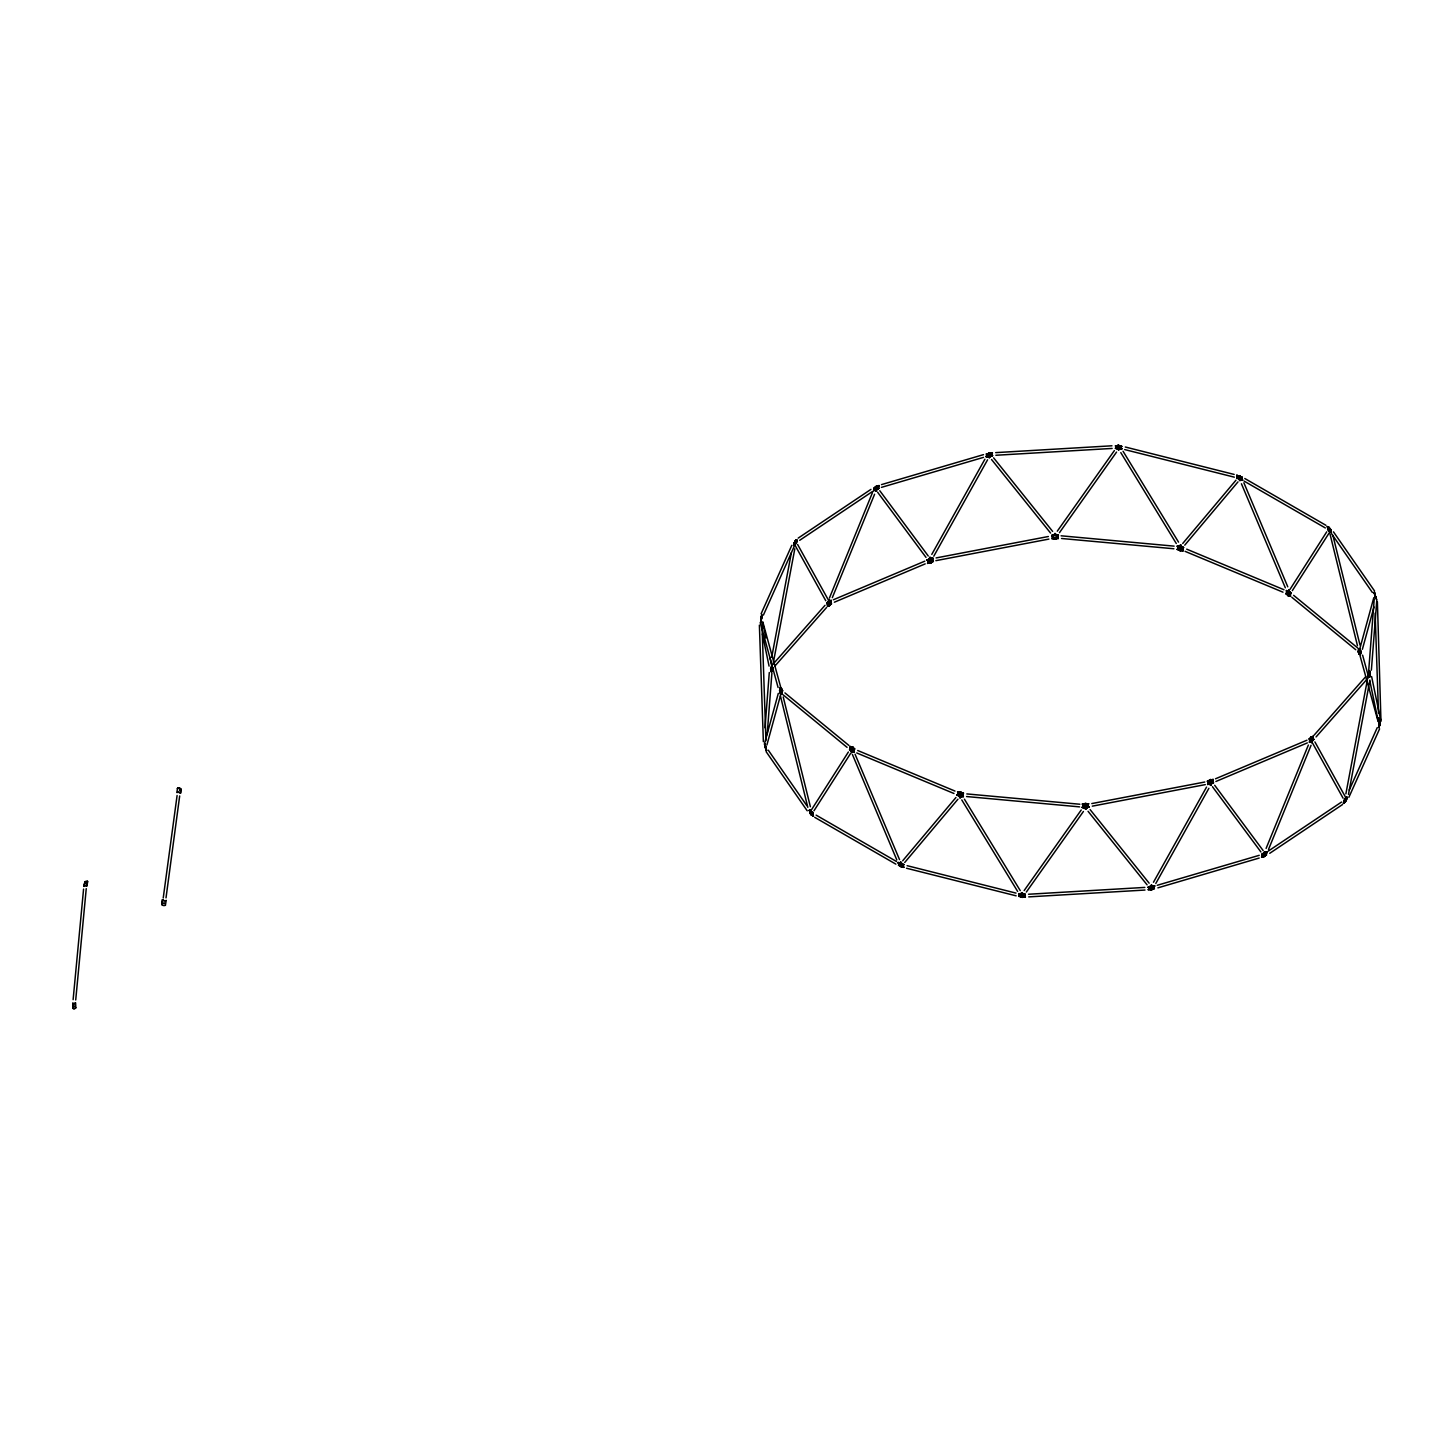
<?xml version="1.0" encoding="UTF-8"?>
<svg xmlns="http://www.w3.org/2000/svg" width="1454" height="1454" viewBox="0 0 1454 1454"><rect width="100%" height="100%" fill="white"/><g stroke="black" fill="none" stroke-linecap="round" stroke-linejoin="round"><path stroke-width="1.5" d="M829.616 603.446L829.507 602.901M1052.496 537.126L1052.514 537.671A2.981 2.69 -11.3 0 1 1052.278 538.543M1088.192 805.534L1088.174 805.007A2.981 2.69 -11.3 0 1 1088.41 804.117M1311.472 739.868L1311.526 738.777L1311.399 739.85M930.705 562.789L932.959 558.136L928.306 559.79A2.963 2.472 -48.8 0 0 928.524 562.571L933.432 561.607M1208.092 782.67L1207.91 782.161A3.09 2.581 -48.8 0 0 1207.365 781.161L1212.163 780.089A2.963 2.472 -48.8 0 1 1212.436 782.924L1207.565 784.397L1209.583 779.889A2.963 2.417 -48.3 0 1 1212.581 780.707L1212.89 781.689A3.09 2.508 -54.4 0 0 1213.527 782.761L1209.092 784.16A3.09 2.526 -48.3 0 0 1207.729 784.542L1209.928 779.835A2.963 2.417 -48.3 0 1 1212.545 780.58L1212.691 781.198M761.369 616.096C759.824 626.038 762.15 620.186 761.169 616.896M960.876 794.375L959.894 794.611L960.531 793.848M1179.921 548.267L1180.866 548.249L1180.103 548.794M163.448 903.516L164.357 903.043M990.81 455.938L991.028 455.593A2.963 1.981 -22.9 0 0 991.283 453.339L991.119 453.23A2.963 1.981 -22.9 0 1 990.865 455.902L990.174 456.447A2.981 2.09 -19.8 0 0 989.538 457.101M1149.66 887.085L1150.514 886.231A3.09 2.163 -19.8 0 0 1151.386 885.213L1153.858 887.958A3.09 2.072 -22.9 0 0 1154.421 888.739L1149.405 889.339M852.444 749.646L851.735 748.828L852.571 749.482M852.498 749.41L851.88 749.628M1288.844 593.723L1288.953 593.268M761.423 615.987C758.879 639.16 763.823 599.248 760.987 621.221M1288.226 593.795L1288.517 593.05M1379.882 721.22L1378.719 727.582L1379.519 721.911M1379.646 725.237L1379.137 726.673L1379.791 721.947L1378.974 727.636L1379.828 721.602M771.074 670.948L770.965 667.113L770.638 668.458A2.963 1 -88.4 0 0 771.165 670.948L773.019 668.422M772.874 668.186A2.981 1 -88.4 0 1 772.637 667.55L772.292 670.239A2.963 0.909 -87.3 0 1 771.147 670.494L771.22 667.132M772.129 670.621L772.019 666.586M1368.977 671.693L1368.287 677.491L1370.231 673.747L1368.632 671.857M1368.541 677.509L1368.886 671.857L1369.886 674.601M1369.668 677.255C1371.158 660.77 1366.487 681.999 1369.832 675.165M761.532 616.769C760.551 622.421 762.114 614.097 761.096 617.15M760.751 621.567L761.696 616.569M761.169 619.222L761.369 617.805L760.733 621.185M771.383 668.258L771.402 668.895M772.074 669.858L772.347 667.331M1369.159 674.638L1368.796 673.856M1368.905 674.002L1368.886 674.256M1380.028 721.856L1379.174 726.564L1380.137 721.257M1379.428 725.51L1379.264 726.673M1379.337 723.947L1379.846 722.638M875.853 488.362L876.635 487.653L876.162 488.58M1345.532 801.663L1346.877 797.137L1346.277 800.227M1346.44 799.573L1344.114 802.626L1347.113 797.246L1346.44 799.573L1346.459 798.609M930.505 561.044L929.742 560.917M930.16 561.189L930.56 560.899M1210.419 782.379L1210.473 781.416L1210.655 782.434M781.307 690.559L781.289 690.414M810.932 813.095L811.641 813.113M1329.628 529.638L1329.374 529.838M1359.817 652.373L1359.853 651.41M1359.853 651.992L1359.472 651.574M988.938 457.392A2.981 2.072 -22.7 0 0 988.338 456.956L987.575 456.756A2.963 2.017 -17.7 0 1 987.52 453.975L987.302 454.121M1153.058 886.122L1153.131 886.304A2.963 2.017 -17.7 0 1 1153.385 888.558L1153.167 888.685A2.963 2.017 -17.7 0 0 1153.058 886.122L1148.115 887.031L1151.077 889.775A2.963 2.072 -19.8 0 0 1153.713 888.194L1153.876 887.34M794.011 543.941L796.483 541.833L795.992 542.706M794.229 544.432L794.447 542.378M770.675 668.277L770.929 667.949A2.963 1 -88.4 0 0 771.511 671.094M771.038 667.913L770.802 668.277A2.963 1 -88.4 0 0 771.292 670.948L772.783 668.404M1288.48 593.941L1288.371 593.014M900.444 864.821L901.371 864.985M1239.662 477.366L1239.771 478.148M1055.513 537.126L1054.695 537.217M1086.083 805.898L1085.102 805.48L1085.847 806.225M1380.137 721.129L1379.046 725.619M761.042 617.423L761.242 619.15L761.696 616.387M1379.882 721.093L1379.064 726.546L1379.064 723.838M771.147 672.057L772.456 667.604M957.877 793.63L958.004 793.102A2.981 2.508 45.2 0 0 957.841 792.176M1179.267 545.995L1178.903 546.25A2.963 2.49 45.2 0 0 1178.412 549.485L1183.047 550.957A3.09 2.599 45.2 0 1 1182.684 549.557L1182.902 548.649A2.981 2.508 45.2 0 1 1183.32 547.922M1237.172 475.64A2.981 1.763 38.9 0 1 1237.481 476.421L1237.499 477.057A2.981 1.763 38.9 0 1 1237.263 477.603M760.951 619.495L761.151 617.986L760.787 620.276M1379.701 724.946L1379.646 723.474M796.447 539.961C790.722 545.486 800.736 539.325 795.629 540.343M854.152 750.209L853.952 750.7A3.09 2.163 68.5 0 0 854.207 752.154L852.589 747.192A2.963 1.981 67.6 0 0 850.445 747.465L850.154 748.519A2.981 1.945 72.1 0 1 849.808 749.21M1177.776 547.54A3.09 2.672 38.9 0 0 1177.249 546.195L1182.047 547.013A2.963 2.544 38.9 0 1 1181.957 550.339L1177.14 549.539A3.09 2.672 38.9 0 0 1177.758 548.467L1177.867 547.431A2.981 2.563 38.9 0 0 1177.595 546.54M1344.168 800.572C1343.678 807.588 1346.895 791.721 1346.259 799.954M1344.95 802.426L1343.969 801.281M86.24 888.648L75.717 999.97M765.022 727.836L769.293 672.511M767.149 734.706L771.929 672.748M1368.759 669.931L1374.23 599.121M1371.376 670.149L1376.865 599.357M850.372 746.684A2.981 1.945 72.1 0 1 850.463 747.647L850.336 748.447A2.981 1.945 72.1 0 1 850.008 749.155M1148.406 887.285A2.981 2.036 -17.7 0 1 1148.733 887.885L1148.824 888.721A2.981 2.036 -17.7 0 1 1148.551 889.43M1290.643 596.431L1286.99 594.377A2.963 1.945 72.1 0 1 1287.481 591.142L1291.116 593.196L1288.662 595.958A2.963 1.927 69.3 0 1 1286.663 593.032L1289.08 590.179L1290.37 594.995A2.981 1.945 72.1 0 0 1290.498 595.94A2.981 1.945 72.1 0 1 1290.225 595.031L1290.443 594.541M1024.67 895.7L1024.725 895.191A2.981 2.054 9.3 0 1 1025.015 894.555M74.663 1006.568L73.79 1006.15L74.717 1006.459M829.198 603.846L828.871 603.047M1344.187 801.39C1349.984 790.776 1342.169 807.261 1343.932 800.463M761.423 618.041L761.06 621.349M1379.682 723.874L1379.446 723.692M1368.577 673.111L1368.468 674.747L1368.741 672.293A2.963 0.909 -87.3 0 1 1369.704 672.021L1369.832 672.802M73.118 999.661L83.569 889.103M761.551 617.623L760.896 619.767M876.689 488.017L876.526 488.417M166.01 897.881L179.678 795.938M85.422 883.269L86.404 883.141L85.459 883.578M760.951 618.713L761.169 618.005M1358.472 650.629L1358.509 650.192A3.09 1.29 85 0 0 1358.454 648.702L1360.726 651.065A2.981 1.054 85.2 0 0 1360.944 651.719M794.993 542.633L795.756 541.942M795.465 541.924L795.302 542.869M1344.387 801.681L1345.368 799.809L1345.332 800.79M1345.677 800.027L1345.005 800.772L1345.368 799.809M177.443 788.322L176.934 792.575A3.09 2.508 17 0 1 178.333 792.321L179.242 792.485A3.09 2.508 17 0 1 180.587 793.066L180.805 788.759A2.963 2.399 17 0 0 177.715 788.213L177.388 788.468A2.963 2.399 17 0 1 181.005 789.122L180.55 793.212M963.348 796.574A3.09 2.672 38.9 0 1 962.821 795.229L962.93 794.284A2.981 2.563 38.9 0 1 963.257 793.484A2.981 2.563 38.9 0 0 962.857 794.393L962.603 794.102M794.029 543.723L793.575 545.432L795.447 540.543M1057.767 536.999L1057.821 536.453A2.981 2.708 -2.2 0 1 1058.149 535.617M1082.921 805.68L1082.866 806.207A2.981 2.708 -2.2 0 1 1082.521 807.061M1369.922 680.054L1348.476 794.375M810.932 812.75L811.15 813.458M177.097 795.465L163.23 898.009M1379.41 726.237L1379.137 725.037M1054.913 533.6L1057.512 537.489L1054.895 533.491M989.701 454.866L988.756 454.757L989.538 455.229M876.835 486.072A2.963 1.654 -46.9 0 0 874.545 488.217L874.163 489.235A2.981 1.509 -48.5 0 1 873.763 490.034M1266.252 853.662L1266.198 853.989A2.981 1.509 -48.5 0 0 1266.27 854.607M1263.253 853.898L1263.144 854.061A2.963 1.509 -48.5 0 0 1262.617 856.424L1266.579 854.988A3.09 1.563 -48.5 0 1 1266.361 854.134L1266.343 853.298A2.981 1.509 -48.5 0 1 1266.743 852.48M987.375 456.211L987.629 456.556A3.09 2.145 -22.7 0 0 986.157 456.865L988.993 452.994A2.963 2.054 -22.7 0 1 991.592 453.775M1119.053 447.578L1118.271 446.851L1118.871 447.687M165.138 905.351L165.411 905.242A2.963 2.835 26.8 0 1 161.794 904.606L162.521 899.79M161.794 904.606L162.557 899.717M165.411 905.242L166.174 900.353M1239.371 475.731L1238.953 475.803A2.963 1.781 41.2 0 1 1241.752 478.202L1241.898 478.039A3.199 1.781 43 0 1 1242.243 477.185M1380.1 721.657L1379.755 724.637M828.653 600.102L830.634 603.065A2.963 1.708 -73.3 0 1 829.143 605.646L829.143 605.827A2.963 1.708 -73.3 0 0 830.888 602.792L830.852 602.338M1312.453 741.122A3.09 1.781 -73.3 0 0 1312.035 742.576L1309.945 739.577A2.963 1.708 -73.3 0 1 1311.453 736.996L1311.544 736.833A2.963 1.708 -73.3 0 0 1309.781 739.868L1309.854 740.777A2.981 1.872 -72.8 0 1 1309.727 741.74M1368.323 673.111L1368.65 672.439A2.963 0.909 -87.3 0 1 1369.668 672.184L1369.432 677.237A3.09 0.945 -87.3 0 0 1369.014 676.728L1368.614 676.274M960.149 794.829L959.967 794.593M812.822 814.749A2.963 1.036 63.2 0 1 811.387 814.713L811.459 814.949A2.963 1.036 63.2 0 0 812.677 814.985L810.859 810.151A3.199 1.2 62 0 0 811.55 811.477M1086.029 805.607L1085.211 806.207M1328.12 527.638L1327.793 528.584A2.981 1.09 59.9 0 1 1327.72 529.111M1369.904 674.765L1369.486 677.11A2.981 0.909 -87.3 0 0 1369.268 676.746L1368.868 676.728A3.09 0.945 -87.3 0 0 1368.25 677.491A3.199 1.072 -88.4 0 0 1368.232 676.037M771.692 657.335L791.376 552.756M794.811 548.794L773.255 663.097M1345.877 793.866L1367.432 679.581M1237.554 476.53L1237.79 476.203A2.963 1.745 43.5 0 1 1239.844 476.021L1240.062 476.221A2.963 1.745 43.5 0 0 1237.554 476.53L1239.971 480.62A3.09 1.817 43.5 0 1 1240.625 480.02L1241.407 479.784A2.981 1.763 43.5 0 1 1242.189 479.965M794.084 543.487L796.338 539.943L796.41 542.215M1344.15 801.59L1344.314 802.626L1346.459 799.973M782.725 690.723L780.453 688.36L782.47 690.741A3.09 1.29 85 0 0 782.07 691.595L781.925 692.504A3.09 1.29 85 0 0 781.998 693.994L781.725 689.032A2.963 1.145 84.2 0 0 780.307 688.996L780.489 694.085A3.09 1.181 84.2 0 1 780.962 693.485L781.416 693.358A2.981 1.145 84.2 0 1 781.961 693.794M878.761 485.89A2.981 1.618 -44.8 0 0 878.434 486.69L878.525 487.508A3.09 1.672 -44.8 0 0 878.888 488.271L874.526 489.853M1052.514 537.235L1052.405 536.726A3.09 2.799 -11.3 0 0 1051.696 535.472L1056.767 535.09A2.963 2.672 -11.3 0 1 1057.058 538.289L1052.024 538.871A3.09 2.799 -11.3 0 0 1052.496 537.544L1055.131 533.473A3.09 2.744 -3.8 0 0 1056.04 534.545L1056.858 535.054A3.09 2.744 -3.8 0 0 1058.348 535.163M1085.302 808.66A2.981 2.654 -3.8 0 0 1084.648 808.006L1083.721 807.424A2.963 2.672 -11.3 0 1 1083.466 804.644L1088.646 803.698A3.09 2.799 -11.3 0 0 1088.192 805.043M1262.254 855.988L1262.163 855.17A2.981 1.618 -44.8 0 0 1261.999 854.607M1360.235 654.173L1357.963 651.937A3.09 1.29 85 0 0 1358.381 651.083L1358.745 650.174A2.981 1.236 85 0 0 1358.745 649.193M761.551 615.805L760.733 620.476M1179.885 548.067L1180.63 548.794M770.983 670.657A2.963 0.909 -87.3 0 0 771.947 670.439L772.219 667.931M962.184 793.284L962.275 793.175A2.963 2.49 45.2 0 1 961.785 796.428L961.948 796.283A2.963 2.49 45.2 0 0 962.312 793.575L957.532 791.812A3.199 2.69 45.2 0 1 957.932 793.066M1178.485 549.503L1178.376 549.103A2.963 2.49 45.2 0 1 1178.794 546.341M83.75 886.34L85.059 881.687M83.914 886.449L84.895 881.96A2.963 1.981 -53.1 0 1 87.767 881.506L86.786 885.995M828.98 600.302A2.981 1.799 -72 0 0 829.471 600.684L830.143 601.047A2.963 1.727 -75.7 0 1 830.634 603.719L830.652 604.064A2.963 1.727 -75.7 0 0 830.089 600.938L829.743 600.775A3.09 1.854 -72 0 1 828.944 600.066L827.744 604.973A2.981 1.745 -75.7 0 1 827.526 605.973M986.739 455.157L986.648 455.484A3.09 2.072 -22.9 0 1 985.976 456.556L990.901 455.993M1154.331 886.286A2.981 1.999 -22.9 0 0 1153.949 887.013L1153.949 887.522A2.981 1.999 -22.9 0 0 1154.112 888.285M1310.163 738.977L1313.271 736.178M853.971 750.282L854.243 749.828A2.981 2.072 68.5 0 1 854.607 749.119M1286.699 592.396L1286.608 592.778A3.09 2.163 68.5 0 1 1285.99 593.759M796.065 541.815L795.138 542.178M1264.762 854.716L1263.889 854.879M1380.936 720.057L1377.392 601.774M957.459 794.647A2.981 2.508 45.2 0 0 957.877 793.92L957.986 793.52M1237.39 477.203A3.199 1.89 38.9 0 1 1236.881 477.984L1241.262 479.747A2.963 1.745 38.9 0 0 1241.153 477.166L1241.407 477.348M962.73 794.447L962.748 794.338A2.963 2.472 41.7 0 0 959.949 791.939L957.223 795.156L961.785 796.428M1152.022 889.612L1151.95 889.43A2.963 2.054 -22.7 0 1 1148.933 888.612L1149.133 888.976A2.963 2.054 -22.7 0 0 1151.695 889.684L1154.603 885.977A3.09 2.145 -22.7 0 1 1153.186 886.104L1152.35 885.722A3.09 2.145 -22.7 0 1 1151.532 885.141M830.652 604.064L827.417 606.482A3.09 1.799 -75.7 0 0 827.562 605.028L828.78 599.993M829.652 605.391A2.963 1.781 -72 0 1 827.762 605.137L827.544 604.9A2.963 1.781 -72 0 0 829.961 605.264L831.016 600.302M1313.18 738.069L1312.944 737.705A2.963 1.781 -72 0 0 1310.726 737.396L1309.472 742.303A3.09 1.854 -72 0 1 1310.399 741.831L1310.945 741.903M1309.672 742.376L1311.126 737.305A2.963 1.781 -72 0 1 1312.926 737.523L1311.89 742.667M1312.962 736.633A2.981 1.745 -75.7 0 0 1312.907 737.596L1311.69 742.612A3.09 1.854 -72 0 0 1311.017 741.903L1310.745 741.831A2.963 1.727 -75.7 0 1 1310.036 738.596L1313.053 736.124M1343.914 801.608L1343.296 803.317L1346.404 799.5M764.368 744.175L778.308 693.376M766.894 744.993L780.816 694.194M1359.872 648.484L1373.794 597.685M1362.38 649.302L1373.994 606.954M179.514 790.394L179.387 789.776M902.77 866.693L902.716 866.748A2.963 1.654 43 0 0 902.298 864.458L902.262 864.039A3.09 1.854 41.2 0 0 903.534 864.694M794.375 543.342L793.775 544.923M874.327 489.38L874.49 488.689A3.09 1.563 -48.5 0 0 874.272 487.835L878.052 486.181A2.963 1.509 -48.5 0 1 877.434 488.962L876.762 489.58A2.981 1.672 -46.9 0 0 876.162 490.361M829.38 598.139L872.509 492.488M796.756 540.252L794.956 545.286L794.229 542.796M1345.841 800.9L1343.514 803.426L1344.732 800.572M827.635 602.647L831.306 600.502A3.09 1.854 -72 0 1 830.234 600.829L826.853 603.355M932.505 560.535L932.559 560.644A2.963 2.381 -51.1 0 1 929.869 563.152L930.087 563.043A2.963 2.381 -51.1 0 0 932.396 560.899L932.505 560.535A2.981 2.49 -48.8 0 0 933.032 561.189M898.917 864.657L898.627 863.84A3.09 1.727 43 0 0 897.972 862.64A3.09 1.817 43.5 0 0 899.226 862.894L900.062 862.64A2.981 1.763 43.5 0 0 900.553 862.313M771.801 666.005L771.202 670.203M1368.341 674.093L1369.286 670.621L1370.013 673.22M1368.886 676.673L1369.832 673.347M1368.723 676.801L1369.759 673.238M1057.803 536.453A3.09 2.799 -2.2 0 1 1058.457 535.217L1053.387 535.236A2.963 2.672 -2.2 0 0 1053.278 538.58L1058.348 538.671M813.004 813.168L811.696 815.312A2.963 1.109 62 0 1 809.987 812.822L809.751 811.677A3.09 0.963 62.7 0 0 809.187 810.332L811.895 812.859A2.963 0.927 62.7 0 1 812.477 815.331L812.604 815.276A2.963 0.927 62.7 0 0 811.968 812.441L809.424 810.205L811.35 815.003M1311.072 745.284L1268.506 849.463M795.156 541.015L793.811 545.541L795.956 542.106M1018.854 893.628L1021.744 897.282A2.963 2.09 14.1 0 0 1024.398 896.427L1024.706 895.5M1344.259 802.335L1345.75 798.01M1118.199 445.324L1115.436 448.45L1120.652 448.377A2.963 2.036 9.3 0 0 1120.543 446.269L1115.291 445.851M1020.381 896.645L1020.145 896.391A2.963 2.036 9.3 0 1 1020.036 894.301L1020.272 893.992A2.963 2.036 9.3 0 0 1020.344 896.5L1025.361 897.009A3.09 2.126 9.3 0 1 1024.725 896.009A2.963 2.09 14.1 0 1 1021.453 897.045L1021.417 897.227M797.083 540.07L794.647 542.56L795.538 540.87M770.82 668.64L771.711 670.985M832.324 597.63L874.581 494.251M1266.107 848.409L1308.364 745.048M793.575 545.395L795.847 542.415M1344.732 800.209L1346.877 797.174M1344.841 800.263L1346.513 797.555M794.938 544.668L796.519 542.451M795.174 544.759L796.029 543.105M1345.513 797.901L1344.314 800.063M811.932 812.622L812.004 812.804A2.963 0.927 62.7 0 1 812.604 815.276L809.878 813.222A3.09 0.963 62.7 0 0 809.951 812.477L810.987 810.241M811.75 812.568L811.968 812.441A3.09 1.163 62 0 0 812.786 813.295L811.805 815.258M1328.992 527.348L1327.684 529.492A3.09 1.163 62 0 1 1328.538 530.346L1329.047 531.073A2.981 1.109 62 0 1 1329.501 531.964M1328.193 529.619A2.981 1.109 62 0 1 1328.756 530.219L1329.265 530.964A3.09 1.163 62 0 1 1329.919 532.309L1327.975 527.893L1329.828 532.527L1330.664 530.092M927.816 562.843A2.981 2.417 -54.4 0 0 927.997 561.916L929.96 557.318A3.199 2.617 -48.3 0 0 930.724 558.136L931.723 558.463A2.981 2.435 -48.3 0 0 932.487 558.281M930.069 557.409L928.106 561.953A3.199 2.581 -54.4 0 1 927.597 563.498M1210.728 785.36L1212.581 780.707M1083.175 805.116L1085.793 809.187A3.09 2.763 -8.3 0 1 1086.629 808.042L1087.392 807.461A2.981 2.654 -8.3 0 1 1088.355 807.206M761.096 613.824L791.812 545.323M763.405 615.097L794.12 546.595M1345.404 798.155L1344.459 799.864M1349.276 790.031L1377.283 727.582M1348.876 797.337L1379.592 728.854M780.162 689.051L780.271 688.814A2.963 1.145 84.2 0 1 781.361 688.869L781.725 689.032M1208.637 781.143L1213.09 779.362M1266.361 854.261L1266.216 854.534A2.963 1.654 -46.9 0 1 1263.926 856.66L1263.671 856.769A2.963 1.654 -46.9 0 0 1266.198 854.116L1264.58 851.717M828.035 601.956L828.235 601.556A2.981 1.727 -73.3 0 0 828.562 600.611M1312.653 740.722L1312.235 741.067A2.981 1.727 -73.3 0 0 1311.926 741.994M902.898 866.457L900.717 862.04M987.575 459.791L933.795 556.191M991.955 455.847A2.981 2.09 -19.8 0 0 991.01 456.156L990.229 456.629A3.09 2.163 -19.8 0 0 989.356 457.647L986.975 454.484M989.302 457.465L986.993 454.575M931.796 554.374L984.885 459.21M1153.476 882.251L1206.547 787.087M1155.803 883.469L1208.892 788.304M1021.544 895.373L1022.398 895.282M1367.669 674.256L1369.432 671.584L1367.905 674.256A3.09 1.036 -88.4 0 1 1368.305 675.129L1368.214 674.093M876.253 486.236L873.527 490.561L877.434 488.962A3.09 1.727 -46.9 0 1 878.634 488.308L876.762 485.999M873.709 490.707L876.344 486.308A2.963 1.599 -48.7 0 1 878.398 486.817L878.161 486.49M874.236 487.926A2.981 1.509 -48.5 0 1 874.327 488.526L876.108 490.943L878.234 486.672M1262.526 856.188L1264.762 851.662M1264.344 856.37L1266.979 851.953L1263.253 853.716A2.981 1.672 -46.9 0 1 1262.472 854.207M903.788 864.694L899.117 863.222M961.512 796.556L961.039 796.828A3.09 2.599 38.3 0 0 960.149 797.719L958.168 793.03M1182.702 549.339L1182.52 549.63A2.963 2.49 38.3 0 1 1179.921 550.43L1179.521 550.448A2.963 2.49 38.3 0 0 1182.611 549.448L1180.539 544.959A3.09 2.599 38.3 0 1 1179.557 545.959L1178.74 546.377M1241.262 479.747L1241.552 479.457A2.963 1.745 38.9 0 0 1241.462 477.257M781.252 688.505L779.58 690.686A3.09 1.09 85.2 0 1 780.053 691.631L780.271 692.467A2.981 1.054 85.2 0 1 780.398 693.449M780.416 693.958L782.088 691.613A2.963 1.054 85.2 0 0 781.252 688.342M1360.49 654.718A2.981 1.072 87.3 0 1 1360.544 653.755L1360.708 653.01A3.199 1.163 87.3 0 1 1361.18 652.046L1359.435 654.318A2.963 1.054 85.2 0 1 1358.599 651.047L1360.017 648.738M1359.69 654.3L1359.435 654.155A2.963 1.054 85.2 0 1 1358.854 651.356L1360.272 648.72L1360.381 653.664A2.963 1.145 84.2 0 1 1359.09 653.628L1359.326 653.809A2.963 1.145 84.2 0 0 1360.217 654.209L1359.999 654.336A2.963 1.218 85 0 0 1360.49 651.083L1360.181 650.229A2.981 1.054 85.2 0 1 1360.053 649.247M1359.435 654.318L1360.871 652.01A3.09 1.09 85.2 0 1 1360.381 651.047L1360.762 651.392M164.375 903.37L163.411 903.316M1058.33 535.054L1055.84 539.016A2.963 2.635 -3.8 0 1 1052.641 537.562L1052.769 537.762M1085.556 809.187L1087.919 804.898M811.659 809.514L848.373 752.009M813.931 810.859L850.645 753.354M1116.29 446.233L1116.127 446.614A2.963 2.09 14.1 0 1 1119.216 445.633L1121.834 449.05M1290.043 589.324L1326.739 531.819M1292.315 590.651L1329.029 533.145M852.953 747.356L853.007 747.283A2.963 1.981 67.6 0 0 850.499 747.592L851.662 752.518A3.09 2.072 67.6 0 1 852.444 751.827L852.916 751.682M1287.681 595.395L1288.099 595.468A2.963 1.981 67.6 0 0 1290.243 595.195L1290.298 594.995A2.963 1.981 67.6 0 1 1287.681 595.395L1286.517 590.469A3.09 2.072 67.6 0 0 1287.626 590.924L1288.244 590.833A2.981 1.999 67.6 0 0 1288.626 590.524M809.496 810.496A2.981 1.036 63.2 0 0 809.969 810.787L810.169 810.823A2.963 1.072 59.9 0 0 810.605 813.568L810.241 813.386A2.963 1.072 59.9 0 1 809.842 811.078L810.332 810.787A2.981 1.036 63.2 0 0 810.569 810.514L810.187 810.678A3.09 1.072 63.2 0 1 809.424 810.114M1331.192 532.182A2.981 1.036 63.2 0 0 1330.719 531.891A2.963 1.072 59.9 0 0 1330.083 529.111L1330.337 529.347A2.963 1.072 59.9 0 1 1330.828 531.582L1330.301 531.964M827.744 602.338L828.453 601.611A3.09 1.781 -73.3 0 0 828.871 600.157L830.888 602.792A2.981 1.872 -72.8 0 0 831.197 603.465M1312.453 740.668L1313.053 740.031A2.963 1.854 -72.8 0 0 1312.78 737.196L1312.489 736.96A2.963 1.854 -72.8 0 1 1312.744 740.286L1309.382 742.176A3.09 1.945 -72.8 0 0 1309.654 740.704L1309.581 739.886A2.981 1.872 -72.8 0 0 1309.291 739.141M874.854 487.69L879.016 485.472A3.09 1.672 -44.8 0 0 878.434 486.69M1265.834 854.988L1265.907 855.061A2.963 1.599 -44.8 0 0 1266.161 852.807L1261.963 854.57A3.09 1.672 -44.8 0 1 1262.326 855.334M1264.289 854.861L1264.671 854.825M850.59 750.155L850.663 750.064A2.963 2.054 68.5 0 1 851.153 746.829L850.79 747.047A2.963 2.054 68.5 0 0 850.372 749.828L854.37 752.1M1290.225 592.887L1290.025 592.614A2.963 2.054 68.5 0 1 1289.534 595.849L1289.88 595.613M1057.276 531.201L1114.364 450.613M1059.457 532.673L1116.545 452.085M957.986 793.321L958.059 793.212A2.963 2.49 38.3 0 1 960.767 792.248L963.239 796.719A3.09 2.599 38.3 0 0 961.894 796.556L961.421 796.683M1024.143 890.575L1081.231 809.987M1026.324 892.065L1083.412 811.477M1266.543 853.371A3.09 1.563 -48.5 0 1 1267.216 852.135L1263.235 854.134A2.963 1.509 -48.5 0 0 1262.708 856.497M1327.575 526.93A2.981 1.09 59.9 0 1 1327.884 527.784A2.963 1.036 63.2 0 1 1329.229 527.711L1331.246 532.546L1328.792 529.819M991.555 453.684L989.084 457.519A3.09 2.145 -22.7 0 0 988.266 456.774L987.502 456.574A2.981 2.072 -22.7 0 0 986.575 456.592M989.156 457.683L991.737 454.012M1149.005 888.776L1151.532 884.977M1154.531 885.795L1151.659 889.594M809.86 812.513L810.078 812.404A2.963 1.109 62 0 0 812.095 815.331M809.842 811.078L812.859 813.495A2.981 1.09 59.9 0 0 812.895 814.095L812.713 814.531M1330.683 531.71L1327.829 529.183M851.59 752.481L854.025 749.646A2.963 1.927 69.3 0 0 852.008 746.72L849.572 749.555A3.09 2.017 69.3 0 1 850.608 750.337L851.299 750.991A2.981 1.945 69.3 0 1 851.662 751.918M1120.943 446.669L1118.653 450.031L1116.163 446.433A2.963 2.09 14.1 0 1 1118.926 445.487L1119.271 445.451M1022.035 892.647L1019.745 896.009A2.963 2.09 11.1 0 0 1022.471 897.354L1025.252 894.21L1020.217 894.119M1022.798 897.354L1025.215 894.392A3.09 2.199 11.1 0 1 1023.725 894.155L1018.818 893.665A3.199 2.181 15 0 1 1019.399 894.792M1053.423 535.145L1054.059 534.618A2.981 2.654 -8.3 0 0 1054.677 533.909M853.952 749.737L853.789 749.392A2.963 1.927 69.3 0 0 852.062 746.902M1286.663 593.032L1286.899 593.287A2.963 1.927 69.3 0 0 1288.626 595.776M898.79 864.621L900.88 862.131M901.316 866.947L903.679 864.53M1237.009 478.13L1239.099 475.64M1239.808 480.547L1241.771 478.021M1329.519 527.838L1329.283 527.947A2.963 1.036 63.2 0 0 1327.865 527.929L1327.975 527.893M902.68 860.786L955.95 797.483M904.697 862.513L957.95 799.209M1182.738 543.469L1235.991 480.165M1184.737 545.177L1237.99 481.874M957.132 795.265L960.222 792.048M959.931 797.683L962.748 794.338M1180.757 544.996L1178.085 548.576M1180.521 550.575A2.963 2.472 41.7 0 1 1178.122 548.521L1177.922 548.34A2.963 2.472 41.7 0 0 1180.721 550.739L1183.556 547.395M773.001 664.224L825.018 605.318M774.927 666.023L826.544 607.536M1182.229 550.03L1177.231 549.43M1314.125 735.142L1365.742 676.655M1316.07 736.942L1367.687 678.455M1242.261 477.33L1237.917 475.985A2.963 1.654 43 0 0 1238.426 478.62L1242.716 480.038M1117.89 445.324L1117.853 445.506A2.963 2.09 11.1 0 1 1121.052 447.069L1121.234 447.977A2.981 2.036 15 0 0 1121.579 448.668M1238.117 475.767L1242.098 477.494A2.981 1.672 43 0 0 1241.934 478.166L1241.898 479.002A3.09 1.727 43 0 0 1242.57 480.202A3.09 1.817 43.5 0 0 1241.316 479.929L1240.916 479.947M928.852 558.99L929.179 558.645A2.981 2.399 -51.1 0 0 929.833 557.918M1211.836 783.688L1211.382 783.924A2.981 2.399 -51.1 0 0 1210.855 784.76M1057.658 537.326A2.963 2.635 -8.3 0 1 1054.55 539.198L1054.877 539.143M1087.592 804.444L1082.339 804.007A3.09 2.799 -2.2 0 1 1082.903 805.371L1083.012 805.461A2.963 2.635 -8.3 0 1 1086.138 803.462L1088.882 807.315M1359.29 649.429L1361.144 652.21M1151.386 887.358L1151.277 888.303L1151.732 887.394M1120.307 446.033L1120.325 446.178A2.963 2.036 9.3 0 1 1120.434 448.741M795.901 540.216L796.756 542.215M853.08 751.591L853.207 751.536A2.963 1.945 72.1 0 0 853.698 748.301L853.607 748.665A2.963 1.945 72.1 0 1 853.189 751.445L853.28 751.409A2.963 1.945 72.1 0 0 853.698 748.646M1116.617 445.924L1121.797 446.251A3.199 2.181 15 0 0 1121.252 447.032L1121.089 446.887M1024.07 896.754L1018.872 896.427M1263.09 853.571L1263.762 852.935A2.981 1.672 -46.9 0 0 1264.362 852.153M1116 448.305A2.981 2.108 11.1 0 1 1116.963 448.523L1121.906 448.813A3.09 2.181 14.1 0 0 1120.398 448.832L1119.58 449.268A2.981 2.108 14.1 0 0 1118.998 449.54M765.44 746.12L764.731 744.902L766.64 750.573L765.004 745.448M1374.848 593.196L1375.411 597.558M765.24 747.174L765.24 746.429M1375.593 596.849L1375.938 598.376L1374.775 594.232M798.155 538.144L870.928 489.38M799.682 540.306L872.455 491.525M1268.233 851.135L1341.551 802.045M1269.76 853.298L1342.533 804.535M1290.189 595.068L1288.844 590.215M781.834 690.668L782.052 690.323A2.963 1.072 87.3 0 1 781.416 693.358L779.544 690.468M1358.745 652.21L1358.636 652.355A2.963 1.072 87.3 0 1 1359.272 649.32L1359.726 649.175M827.908 605.482L831.615 603.81A3.09 1.945 -72.8 0 1 831.106 602.792L830.834 601.901A3.09 1.945 -72.8 0 1 831.106 600.429M1309.073 738.85L1312.617 737.014M901.589 867.038L901.734 866.875A2.963 1.781 41.2 0 1 898.935 864.476L898.79 863.676A2.981 1.672 43 0 0 898.408 862.876M1086.992 807.788L1082.23 807.443A3.09 2.799 -2.2 0 0 1082.866 806.098M765.422 747.81L766.385 750.646L765.567 746.793L766.004 749.083L765.549 746.811L765.586 748.21M874.817 490.143A2.963 1.599 -44.8 0 1 875.108 487.508L879.179 485.636M874.763 490.089L878.725 488.108M1261.509 857.042L1265.58 855.17A2.963 1.599 -44.8 0 0 1265.871 852.535L1261.799 854.407A3.199 1.781 -46.9 0 0 1262.981 853.68M1261.672 857.206L1265.725 855.334M1330.537 531.819L1327.611 529.292M1151.423 887.522L1151.095 888.121M874.272 487.835L877.889 486.036M924.799 561.171L833.342 599.775M1306.946 740.213L1215.489 778.799M1215.889 781.489L1307.346 742.903M834.36 602.21L925.198 563.879M74.318 1003.66L73.79 1003.642A3.09 2.381 -78.7 0 1 72.791 1003.26L72.827 1008.204A2.963 2.272 -78.7 0 0 75.826 1007.804L75.572 1002.769A3.09 2.381 -78.7 0 1 74.681 1003.569L74.154 1003.624M927.161 559.899L931.723 558.609A2.963 2.399 -54.4 0 1 932.032 561.916L927.47 563.225M927.288 559.99L931.723 558.609M1208.783 780.834L1213.218 779.453M1213.399 782.67L1208.965 784.069A2.963 2.399 -54.4 0 1 1208.656 780.743M881.487 484.618L983.522 454.629M983.486 457.374L881.451 487.363M1157.202 885.304L1259.237 855.316M1157.893 887.849L1259.2 858.042M1309.89 739.977L1309.781 739.868A3.09 1.945 -72.8 0 0 1309.254 738.923M1207.365 781.161L1211.964 779.907M989.029 453.085L988.738 453.248A2.963 2.054 -22.7 0 1 991.755 454.066M1019.363 893.701A2.981 2.108 14.1 0 0 1020.326 893.665L1021.108 893.41A2.981 2.108 14.1 0 0 1021.744 892.938M1020.272 893.846L1021.053 893.592A3.09 2.181 14.1 0 0 1021.908 892.811M1179.176 546.104L1178.776 546.195A2.981 2.508 38.3 0 1 1177.849 546.177M1328.811 527.22L1328.665 527.257A2.963 1.109 62 0 1 1330.61 530.274L1330.937 531.001A2.981 0.945 62.7 0 0 1331.155 531.637M75.826 1007.804L75.463 1007.986A2.963 2.272 -78.7 0 1 73.009 1008.367M1210.582 779.635L1213.49 782.834M1330.137 532L1330.519 531.855A2.981 1.036 63.2 0 0 1330.119 532.164A3.09 1.072 63.2 0 0 1329.828 532.527M935.885 560.662L1048.897 539.089M1204.784 782.016L1091.79 803.571M936.103 557.936L1048.37 536.508M1092.317 806.152L1205.311 784.615M987.448 453.793L992.391 452.885A3.199 2.181 -17.7 0 0 991.846 453.848L991.937 454.775A3.09 2.108 -17.7 0 0 992.573 455.629A3.09 2.163 -19.8 0 0 991.083 456.102M987.52 453.975L992.464 453.066M987.629 456.483L992.573 455.629M1153.167 888.685L1148.224 889.612A3.09 2.108 -17.7 0 0 1148.769 888.539M1148.278 889.793L1153.24 888.867M986.266 453.921L991.319 453.43L986.339 454.102A2.981 1.999 -22.9 0 1 986.721 454.829L986.739 455.665A2.981 1.999 -22.9 0 1 986.357 456.392M1154.712 886.104L1149.787 886.686A2.963 1.981 -22.9 0 0 1149.496 889.321L1149.369 889.248M1149.496 889.321L1154.331 888.558M1083.63 804.389L1088.664 803.808M1088.174 805.425L1088.283 805.952A3.09 2.799 -11.3 0 0 1088.991 807.134L1083.921 807.588A3.09 2.744 -3.8 0 0 1082.339 807.624L1085.175 803.553M928.833 562.862A2.963 2.472 -48.8 0 1 928.506 559.554L929.288 558.754A2.981 2.399 -51.1 0 0 929.706 557.809M1374.575 594.232L1375.884 597.358M989.611 452.885L990.029 452.939A2.963 2.072 -19.8 0 0 986.902 454.902M765.985 749.846L764.677 743.975L764.949 745.993M995.699 452.63L1111.965 445.796M995.863 455.266L1112.128 448.432M86.786 885.868A3.199 2.126 -53.1 0 0 85.786 885.504L84.95 885.631A2.981 1.999 -53.1 0 0 84.15 886.031M1028.56 894.246L1144.825 887.413M1028.723 896.882L1144.989 890.048M828.18 605.718L828.253 605.718A2.963 1.854 -72.8 0 1 827.944 602.392L827.871 602.301A3.09 1.781 -73.3 0 1 826.89 603.137L829.143 605.827M899.753 862.713L899.426 862.731A2.981 1.763 43.5 0 1 898.627 862.549M1287.953 590.924L1287.444 590.996A2.981 1.999 67.6 0 1 1286.717 590.778M1328.702 530.219L1328.847 530.219A2.963 0.927 62.7 0 1 1328.029 527.329L1330.81 529.438M1082.339 804.117L1087.41 804.207A2.963 2.672 -2.2 0 1 1087.301 807.479L1082.23 807.333L1084.829 803.535A2.963 2.635 -3.8 0 1 1088.046 805.098L1088.083 805.225M957.132 795.265A3.09 2.581 41.7 0 1 958.495 795.792L958.622 795.665A2.963 2.544 38.9 0 1 958.731 792.321L963.529 793.139M850.317 747.683L850.372 747.683A3.09 2.017 72.1 0 0 850.045 746.247L853.698 748.301M1120.471 448.541L1115.436 448.214A3.09 2.126 9.3 0 0 1115.981 447.305M1020.344 896.5L1025.397 896.827M1079.868 804.244L966.819 793.92M1174.123 546.141L1061.075 535.799M1061.565 538.489L1173.869 548.758M1083.612 804.28L1083.648 804.28A2.963 2.672 -11.3 0 0 1083.921 807.588L1083.975 807.697A2.981 2.654 -3.8 0 0 1082.866 807.461M966.565 796.538L1079.613 806.879M164.738 900.68L163.793 900.589A2.981 2.853 26.8 0 1 162.921 900.135M164.247 900.717L164.702 900.753A2.981 2.853 26.8 0 0 165.683 900.626M1121.761 446.433L1116.781 445.851A2.963 2.017 15 0 0 1116.89 448.414L1117.763 448.904A3.09 2.199 11.1 0 1 1118.689 449.849M1018.763 893.865L1023.943 894.664M1018.927 896.246L1023.907 896.827A2.963 2.017 15 0 0 1023.761 894.446L1022.962 893.574A2.981 2.108 11.1 0 1 1022.289 892.992A2.981 2.108 11.1 0 0 1022.925 893.756M1177.249 546.195L1182.047 547.013A3.09 2.581 41.7 0 0 1183.465 547.504M1209.474 784.378L1208.965 784.215A2.981 2.435 -48.3 0 0 1208.074 784.288M963.457 793.248L958.459 792.648A2.963 2.544 38.9 0 0 958.368 795.483M958.404 795.447L963.439 796.483M877.325 488.944L877.453 488.544A2.963 1.509 -48.5 0 0 877.98 486.163M1263.417 853.861L1263.926 853.098A3.09 1.727 -46.9 0 0 1264.744 851.88M874.381 488.544L874.49 488.562A2.963 1.654 -46.9 0 1 877.18 486.054L878.798 488.453M1234.337 477.166L1124.687 449.577M1375.702 597.83L1374.048 592.087L1375.593 597.231M1016.146 895.828L906.514 868.238M1375.539 596.449C1376.066 601.92 1374.375 591.215 1375.539 596.994M766.185 748.774L765.349 746.829L765.804 747.81M1125.287 447.014L1234.173 474.44M930.996 562.68L931.105 562.716A2.963 2.417 -48.3 0 1 928.106 561.953L927.925 561.08A2.981 2.417 -54.4 0 0 927.561 560.317M907.114 865.675L1016.001 893.101M1183.138 550.848L1178.322 549.158M957.641 791.721L962.275 793.175M796.501 540.143L794.702 545.05M1264.689 856.297L1264.507 856.152A2.963 1.599 -48.7 0 1 1262.381 856.061L1262.363 855.897M1152.786 886.031L1152.422 885.886A2.981 2.072 -22.7 0 1 1151.822 885.45M72.827 1008.204L72.864 1003.26M897.972 862.64L902.262 864.039A2.963 1.654 43 0 1 902.716 866.748L898.427 865.33M1209.364 784.269L1209.837 784.524A2.981 2.435 -48.3 0 1 1210.364 784.906M829.943 600.884L830.089 600.938A2.963 1.727 -75.7 0 1 830.525 603.701M1236.918 475.24L1241.298 477.003M1236.791 475.403L1241.153 477.166M1237.027 477.803L1241.407 479.584M899.281 863.094L903.643 864.857A3.09 1.817 38.9 0 0 903.17 865.548M903.897 867.256L899.517 865.493A2.963 1.745 38.9 0 1 899.408 862.931M1023.343 893.792L1023.761 893.974A2.981 2.108 11.1 0 0 1024.725 894.192M1185.065 551.339L1282.973 592.178M1186.7 549.158L1283.973 589.742M857.715 750.5L954.987 791.067M856.715 752.936L953.988 793.502M779.962 691.595L780.198 691.577A2.963 1.218 85 0 1 780.689 688.342L780.325 688.505A2.963 1.218 85 0 0 780.035 691.268L782.234 693.976M772.238 668.913L771.365 671.257M1368.359 675.129L1369.486 677.11M1244.806 478.511L1325.975 525.33M1325.321 527.947L1244.151 481.129M895.882 864.149L814.713 817.33M1286.317 590.578L1290.207 592.541M1285.827 593.832L1289.716 595.776M850.972 746.883L854.861 748.846M816.13 815.131L896.536 861.531M1118.271 447.378L1118.235 447.559M849.554 749.482L853.207 751.536M1021.708 895.664L1022.525 895.191M1153.785 887.776L1153.858 887.958A2.963 2.072 -19.8 0 1 1150.677 889.648L1150.75 889.812M958.495 795.792L959.204 796.392A2.981 2.49 41.7 0 1 959.749 797.21M1153.313 886.467L1148.169 887.213A3.09 2.108 -17.7 0 1 1148.805 888.067L1148.86 888.394M87.44 881.251L86.64 885.886A2.981 1.999 -53.1 0 0 85.822 885.65M1293.642 595.34L1357.545 647.83M1291.843 597.285L1355.764 649.756M784.924 692.904L848.845 745.393M783.143 694.848L847.046 747.338M1327.375 526.475L1330.301 528.983M1327.157 526.602L1330.083 529.111M810.132 810.859L813.077 813.368M810.605 813.568L813.531 816.076M810.387 813.695L813.313 816.203A3.09 1.127 59.9 0 1 812.804 814.894L812.931 814.404M1310.545 741.631L1313.834 739.323A3.09 1.799 -75.7 0 1 1313.271 738.432L1312.907 737.596M1328.938 530.11L1331.482 532.346M902.043 863.621L901.698 863.294A2.981 1.799 41.2 0 1 901.098 862.549A2.981 1.799 41.2 0 0 901.553 863.458L902.407 863.912A2.981 1.799 41.2 0 0 903.243 864.385M959.295 796.283L958.586 795.683A2.981 2.49 41.7 0 0 957.713 795.265M770.729 669.149L771.329 670.948M989.938 452.848L992.464 455.774M993.591 457.828L1052.623 531.401M991.555 459.519L1050.588 533.073M1090.1 809.587L1149.133 883.16M1088.046 811.277L1147.097 884.85M929.888 557.336L932.559 560.644M927.198 559.826L929.869 563.152M851.063 750.609L850.79 750.264A2.981 1.945 69.3 0 0 850.136 749.682M1369.523 671.712L1369.341 671.639A2.963 1 -88.4 0 1 1369.759 674.729M1311.544 736.833L1313.78 739.541M1309.781 739.868L1311.817 742.503A2.981 1.799 -72 0 0 1311.217 741.976M1021.962 892.629L1024.525 896.227M1214.672 785.269L1263.144 850.572M1212.436 786.669L1260.909 851.971M879.779 490.707L928.252 555.991M877.544 492.106L926.016 557.391M1238.39 478.202L1238.426 478.62A2.981 1.799 41.2 0 0 1237.59 478.13A2.981 1.799 41.2 0 1 1238.281 478.766L1238.99 479.366A2.981 1.799 41.2 0 1 1239.571 480.129M1051.805 535.363L1054.55 539.198M1333.463 531.855L1374.593 591.033M1331.246 533.291L1372.376 592.487M768.294 750.191L806.861 805.68M766.094 751.627L807.224 810.823M1261.89 854.225L1263.671 856.769M874.327 488.399L875.944 490.798M1019.763 895.918L1019.636 895.591A2.963 2.09 11.1 0 0 1022.834 897.173L1022.889 897.263M1020.272 890.648L964.402 799.173M961.766 799.918L1017.636 891.411M1123.051 451.267L1178.54 542.142M1120.798 452.612L1176.286 543.505M1289.589 591.596L1290.08 592.341A2.981 1.945 69.3 0 0 1290.734 592.923A2.981 1.945 69.3 0 1 1289.898 592.414L1289.389 591.669A2.981 1.945 69.3 0 1 1289.026 590.76M1240.207 476.076L1242.479 480.311M1237.699 476.385L1240.117 480.474M898.208 862.367L900.626 866.457A2.963 1.745 43.5 0 0 903.061 866.202L900.553 862.204A3.09 1.817 43.5 0 1 899.917 862.804M1359.272 649.32L1360.889 652.228M1358.636 652.355L1360.49 655.227M780.434 687.433L782.052 690.323M781.816 690.341L780.198 687.433A3.09 1.109 87.3 0 1 780.144 688.905L779.98 689.669A2.981 1.072 87.3 0 1 779.707 690.268M779.798 690.45L781.416 693.358M1314.907 741.903L1345.295 796.756M1312.708 743.357L1343.096 798.228M797.592 544.45L827.98 599.302M795.393 545.904L825.781 600.756M1180.466 545.068L1182.611 549.448M1179.521 550.448L1177.449 545.941A3.09 2.599 38.3 0 0 1178.867 546.086L1183.629 547.613A3.199 2.69 45.2 0 0 1182.92 548.521M960.222 797.61L958.059 793.212A2.963 2.49 38.3 0 1 961.167 792.23L961.185 792.303M855.043 754.172L899.535 859.623M812.604 814.858L810.641 810.26A3.09 1.072 63.2 0 1 810.332 810.787M1243.879 482.783L1287.771 586.816M1241.425 483.764L1285.318 587.798M896.809 859.896L852.371 754.372M1375.339 595.849L1374.575 592.832L1375.738 598.721M1375.03 594.177L1374.484 592.978L1375.03 595.595M1374.775 595.195L1374.684 593.105M1375.357 595.722L1374.666 593.596L1376.011 598.666M765.785 748.247L765.095 744.339L765.495 746.356M765.84 748.156L765.349 746.484M765.658 747.083L764.895 745.738M1379.192 720.13L1378.665 717.676M1332.864 535.308L1359.999 645.013M783.233 696.993L810.369 806.697M795.938 540.016L796.519 542.106L794.048 544.45M853.007 747.283L854.334 752.136M850.499 747.592L851.844 752.445M766.24 749.791L764.804 744.521M1362.598 655.154L1368.014 674.874M1360.072 655.845L1377.938 720.948M762.75 621.73L780.616 686.833M760.224 622.421L778.09 687.524M1368.723 675.856L1368.05 675.11A2.981 1 -88.4 0 0 1367.814 674.474M1241.97 478.493L1242.061 478.839A2.981 1.672 43 0 0 1242.425 479.62M1357.454 645.685L1330.083 534.29M807.824 807.37L780.453 695.993M1212.2 783.233L1212.182 783.124A2.963 2.472 -48.8 0 0 1211.854 779.798M928.506 559.554L928.488 559.445A2.981 2.399 -51.1 0 1 927.779 559.808M764.677 743.975L764.768 745.157M772.292 667.168L772.383 667.55A2.981 1 -88.4 0 0 772.619 668.186M1360.417 650.211L1360.653 651.41M1371.613 676.546L1380.955 721.438M1369.886 681.217L1378.356 721.838M762.787 622.984L765.894 637.942M769.911 657.172L771.692 665.732M762.405 634.053L769.075 666.114M932.777 560.499L932.577 559.572A2.981 2.49 -48.8 0 1 932.796 558.645M764.84 744.357L765.077 746.447M1368.596 675.347L1368.45 675.91A2.981 1 -88.4 0 1 1368.505 676.873M1115.981 447.16L1115.963 446.651A2.981 2.054 9.3 0 0 1115.618 445.978M903.297 865.748L903.334 866.093A2.981 1.763 38.9 0 0 903.643 866.857M827.762 605.082L827.617 604.282A3.09 1.799 -75.7 0 0 827.053 603.41M827.562 605.028L827.417 604.228A2.981 1.745 -75.7 0 0 827.09 603.592M1116.945 448.359L1116.745 448.014A2.963 2.017 15 0 1 1116.636 445.815M763.368 741.74L759.388 625.111M1360.381 653.664L1359.963 648.629A3.09 1.09 85.2 0 0 1360.144 650.156M1359.199 653.609L1358.781 648.557A3.09 1.181 84.2 0 0 1359.363 649.175M1358.545 648.593L1358.963 653.646M780.307 688.996L780.725 694.049A3.199 1.127 85.2 0 0 780.544 692.577L780.307 691.613A2.981 1.054 85.2 0 0 779.998 690.923M1082.921 805.789L1082.885 805.262A2.981 2.708 -2.2 0 0 1082.594 804.407M1057.767 536.871L1057.785 537.417A2.981 2.708 -2.2 0 0 1058.076 538.162M962.875 794.702L962.911 795.138A2.981 2.563 38.9 0 0 963.184 796.029M1375.139 613.224L1378.501 713.132M762.023 625.002L765.931 740.795M927.87 561.826L927.797 560.99A2.981 2.417 -54.4 0 0 927.434 560.226M177.424 792.266A2.981 2.417 17 0 1 178.388 792.176L179.296 792.339A2.981 2.417 17 0 1 180.151 792.921M163.648 900.571A3.199 3.072 26.8 0 1 162.339 899.735M75.244 1003.096A2.981 2.308 -78.7 0 1 74.517 1003.533M73.79 1003.642A2.981 2.308 -78.7 0 1 73.045 1003.442M84.314 886.158A2.981 1.999 -53.1 0 1 85.114 885.759M1180.303 545.305A2.981 2.508 38.3 0 1 1179.63 545.832M1120.398 448.832A2.981 2.108 14.1 0 1 1121.361 448.795M1182.956 550.394A2.981 2.508 45.2 0 1 1182.793 549.467M1286.626 591.015A2.981 2.072 68.5 0 1 1286.735 591.96L1286.445 592.85A2.981 2.072 68.5 0 1 1286.081 593.541M1286.463 591.069A2.981 2.072 68.5 0 1 1286.554 592.032M781.125 688.524A2.963 1.054 85.2 0 1 781.834 691.322M1057.821 535.09A2.981 2.654 -3.8 0 1 1056.84 534.927M1056.04 534.545A2.981 2.654 -3.8 0 1 1055.368 533.891M1115.963 448.486A2.981 2.108 11.1 0 1 1116.926 448.704L1117.726 449.086A2.981 2.108 11.1 0 1 1118.399 449.686M876.108 490.943A3.09 1.727 -46.9 0 1 876.926 489.725L877.598 489.107A2.981 1.672 -46.9 0 1 878.38 488.617M928.397 559.39A3.199 2.563 -51.1 0 1 927.034 559.954M932.323 560.862A2.963 2.381 -51.1 0 1 930.033 562.989M1051.624 535.454A3.199 2.853 -8.3 0 0 1053.15 535.181A2.981 2.654 -8.3 0 1 1052.332 535.454M1054.695 534.036A2.981 2.654 -8.3 0 1 1054.077 534.745M1181.357 546.177A3.199 2.672 41.7 0 1 1180.612 544.85M1183.083 547.286A2.981 2.49 41.7 0 1 1182.193 546.886L1181.484 546.268A2.981 2.49 41.7 0 1 1180.848 545.559M1239.135 479.202A3.09 1.854 41.2 0 1 1239.935 480.383M1312.744 740.177A3.199 1.836 -73.3 0 1 1313.689 739.323M1312.689 740.304A2.981 1.727 -73.3 0 1 1313.253 739.686M1052.042 536.017A2.981 2.69 -11.3 0 1 1052.442 536.835M932.577 559.572A3.09 2.581 -48.8 0 1 933.014 558.191M1313.398 739.032A2.981 1.745 -75.7 0 1 1313.053 738.378M1211.509 784.015A3.09 2.49 -51.1 0 0 1210.8 785.342L1208.129 782.016A2.963 2.381 -51.1 0 1 1210.819 779.526M1212.073 783.306A2.981 2.399 -51.1 0 1 1212.909 782.852M1368.668 677.201A2.981 0.909 -87.3 0 1 1368.977 676.819M1213.127 782.361A2.981 2.417 -54.4 0 1 1212.763 781.598M1310.018 742.14A2.981 1.799 -72 0 1 1310.654 741.903M1267.143 852.099A3.09 1.654 -48.7 0 1 1266.034 852.498L1265.307 852.262A2.981 1.599 -48.7 0 1 1264.889 851.917M1266.579 852.153A2.981 1.599 -48.7 0 1 1265.852 852.335M1262.381 856.061A2.963 1.599 -48.7 0 1 1263.035 853.407M1088.646 806.661A2.981 2.69 -11.3 0 1 1088.246 805.843M1207.547 781.398A2.981 2.49 -48.8 0 1 1207.91 782.161M1208.001 782.997A2.981 2.49 -48.8 0 1 1207.783 783.924M1153.949 887.013A3.09 2.072 -22.9 0 1 1154.64 885.922M1262.09 855.824A2.981 1.618 -44.8 0 1 1261.763 856.624M992.228 455.193A2.981 2.036 -17.7 0 1 991.882 454.593M991.919 454.139A2.981 2.036 -17.7 0 1 992.191 453.43M1115.672 448.123A2.981 2.054 9.3 0 0 1115.945 447.487L1116.018 446.978A2.981 2.054 9.3 0 0 1115.581 446.16M1154.04 885.904A2.981 2.072 -22.7 0 1 1153.113 885.922M878.543 487.908A2.981 1.618 -44.8 0 1 878.361 487.344M986.575 454.375A2.981 1.999 -22.9 0 1 986.812 455.011M1328.029 528.584A3.199 1.163 59.9 0 1 1327.847 529.311M1327.375 527.057A2.981 1.09 59.9 0 1 1327.666 527.911M853.062 751.754A2.981 1.999 67.6 0 1 853.789 751.972M852.062 752.136A2.981 1.999 67.6 0 1 852.626 751.754L853.244 751.682A2.981 1.999 67.6 0 1 853.971 751.9M1240.28 480.202A2.981 1.763 43.5 0 1 1240.771 479.875M1084.739 808.17A3.09 2.744 -3.8 0 1 1085.629 809.224M957.877 793.92A3.09 2.599 45.2 0 1 957.15 794.956M854.061 749.9A2.981 2.072 68.5 0 1 854.425 749.192M854.225 751.591A2.981 2.072 68.5 0 1 854.116 750.646M959.276 796.447A3.09 2.581 41.7 0 1 959.985 797.737M782.179 693.449A2.981 1.236 85 0 1 782.179 692.467L782.288 691.668A2.981 1.236 85 0 1 782.543 690.977M781.943 690.668A2.963 1.072 87.3 0 1 781.398 693.249L781.271 693.376A2.981 1.145 84.2 0 0 780.871 693.776M779.762 690.614A3.199 1.163 87.3 0 0 780.198 689.796L780.38 688.905A2.981 1.072 87.3 0 0 780.453 687.942M1360.235 654.718A2.981 1.072 87.3 0 1 1360.29 653.773L1360.453 653.01A2.981 1.072 87.3 0 1 1360.726 652.428M1331.155 532.219A3.09 0.963 62.7 0 1 1330.701 531.11L1330.537 530.383A2.981 0.945 62.7 0 1 1330.519 529.783M1330.519 530.31A3.09 0.963 62.7 0 1 1330.574 529.492M1087.483 807.533A3.09 2.763 -8.3 0 1 1088.955 807.279M1085.993 808.642A2.981 2.654 -8.3 0 1 1086.611 807.933M1151.095 885.395A2.981 2.09 -19.8 0 1 1150.459 886.049L1149.678 886.522A2.981 2.09 -19.8 0 1 1148.733 886.831M1358.381 651.01A2.981 1.236 85 0 1 1358.145 651.683M1290.552 594.014A3.199 2.09 72.1 0 1 1291.152 593.014M1290.352 594.213A2.981 1.945 72.1 0 1 1290.679 593.523M1330.774 531.873A3.199 1.109 63.2 0 1 1331.264 532.182M1358.727 648.866A2.981 1.145 84.2 0 0 1359.126 649.193L1359.545 649.211A2.981 1.145 84.2 0 0 1359.817 648.902M831.034 601.956A2.981 1.872 -72.8 0 1 831.161 600.993M1236.772 475.276A3.199 1.89 38.9 0 1 1237.354 476.476M1121.634 448.468A2.981 2.036 15 0 1 1121.288 447.777M1121.216 447.323A2.981 2.036 15 0 1 1121.488 446.705M812.677 814.149A3.09 1.127 59.9 0 1 812.859 813.44M813.313 815.621A2.981 1.09 59.9 0 1 813.022 814.767M898.608 865.112A2.981 1.672 43 0 0 898.754 864.512L898.935 864.476A2.981 1.672 43 0 1 898.754 864.948M903.77 867.42A3.09 1.817 38.9 0 1 903.207 866.257L903.316 865.457A2.981 1.763 38.9 0 1 903.552 864.912M1019.145 896.155A2.981 2.036 15 0 0 1019.418 895.537L1019.454 894.701A2.981 2.036 15 0 0 1019.109 894.01M1019.472 895.337A2.981 2.036 15 0 1 1019.199 895.973M1177.758 548.376A2.981 2.563 38.9 0 1 1177.431 549.176M874.327 489.453A3.09 1.563 -48.5 0 1 873.636 490.689M810.968 810.823A2.981 1.109 62 0 0 811.423 811.714L812.15 812.332A2.981 1.109 62 0 0 812.713 812.95M851.099 751.064A2.981 1.945 69.3 0 1 851.481 751.991M1024.706 895.373A2.981 2.054 9.3 0 1 1024.979 894.737M1025.106 896.5A2.981 2.054 9.3 0 1 1024.761 895.828M1289.298 591.56A3.199 2.072 69.3 0 1 1288.789 590.088M830.67 600.538A2.981 1.799 -72 0 1 830.034 600.775M875.762 490.87A3.09 1.654 -48.7 0 0 875.217 490.252L874.817 490.325A2.981 1.599 -48.7 0 0 874.108 490.507M873.927 490.361A2.981 1.599 -48.7 0 1 874.654 490.18L875.381 490.416A2.981 1.599 -48.7 0 1 875.799 490.743M827.799 602.301A2.981 1.727 -73.3 0 1 827.217 602.919M930.851 558.154A2.981 2.435 -48.3 0 1 930.197 557.664M961.821 796.592A2.981 2.508 38.3 0 1 962.748 796.61M960.476 797.246A2.981 2.508 38.3 0 1 961.13 796.719M809.642 810.678A2.981 0.945 62.7 0 1 809.969 811.568L810.151 812.295A2.981 0.945 62.7 0 1 810.169 812.895M1212.999 779.926A2.981 2.417 -54.4 0 0 1212.818 780.853A2.981 2.417 -54.4 0 1 1212.872 779.835"/></g></svg>
